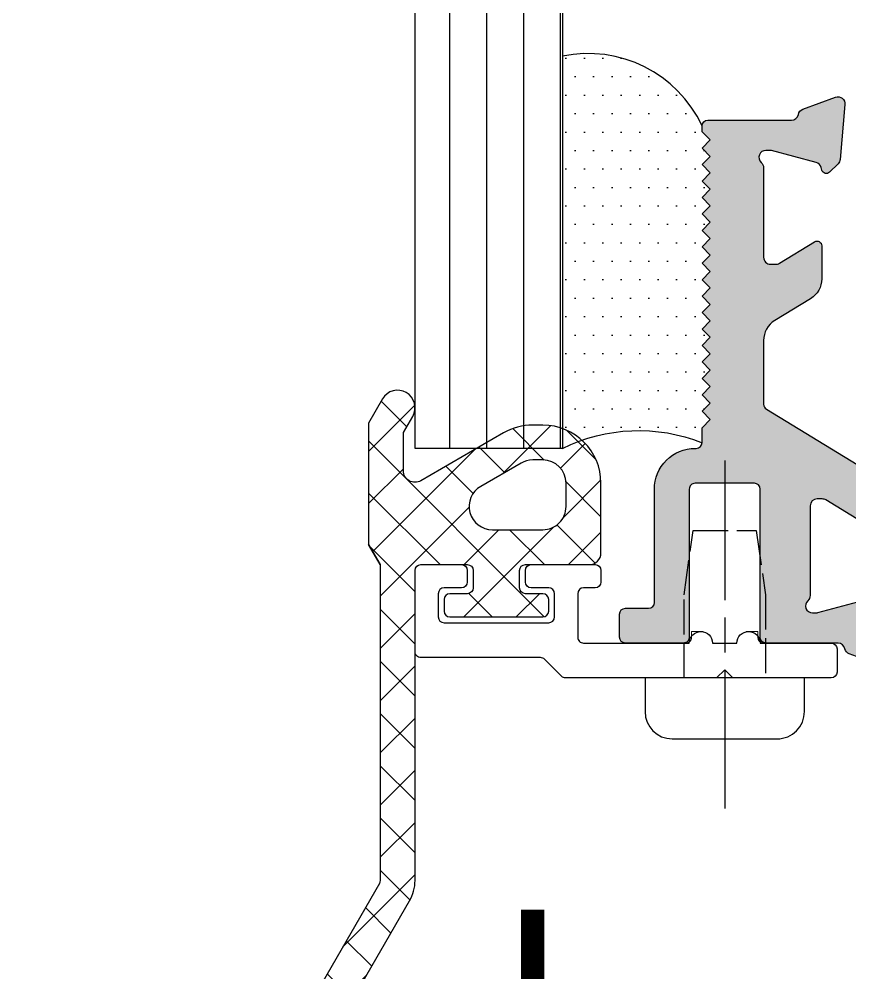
# Model space of a CAD drawing. Header units: millimetres. Extents: x -17234 to -8874, y -2869 to 1211.
# Drawn here: x -16006.13 to -15970.38, y -548.28 to -507.25 of the extents above; entities that cross this region are included whole.
import ezdxf

# ---------------------------------------------------------------- set-up
doc = ezdxf.new("R2010")
doc.units = ezdxf.units.MM
for name, pattern in [('AM_ISO02W050x2', [3.75, 3, -0.75]), ('AM_ISO08W050x2', [9, 6, -0.75, 1.5, -0.75]), ('CENTER', [50.800000000000004, 31.75, -6.35, 6.35, -6.35]), ('DASHED', [19.049999999999997, 12.7, -6.35])]:
    doc.linetypes.add(name, pattern=pattern)
doc.layers.add('AM_INV', color=253, linetype='Continuous', lineweight=0)
for name, color, linetype in [('Centerline', 6, 'CENTER'), ('Drain Path', 6, 'Continuous'), ('Gasket EPDM', 32, 'Continuous'), ('Gasket Silicone', 20, 'Continuous'), ('Glass', 4, 'Continuous'), ('Profile', 1, 'Continuous'), ('Screw', 9, 'Continuous')]:
    doc.layers.add(name, color=color, linetype=linetype)

msp = doc.modelspace()

# ---------------------------------------------------------------- hatches: boundary and pattern name
at = {"layer": 'Gasket EPDM', "ltscale": 0.5}
h = msp.add_hatch(dxfattribs=at)
h.set_pattern_fill('ANSI37', color=5, scale=0.5, style=0)
h.set_pattern_definition([(45, (2660, 72.69007224462416), (-1.122532015133644, 1.122532015133644), []), (135, (2660, 72.69007224462416), (-1.122532015133644, -1.122532015133644), [])])
edge = h.paths.add_edge_path(flags=16)
edge.add_line((-15985.76293008254, -529.2144429800669), (-15983.5930571015, -529.2144429800672))
edge.add_arc((-15983.5930571015, -528.2144429800674), 0.9999999999998863, 270, 360.0000000000065)
edge.add_line((-15982.5930571015, -528.2144429800672), (-15982.5930571015, -527.2144429800675))
edge.add_arc((-15983.5930571015, -527.2144429800675), 1, 0, 90)
edge.add_line((-15983.5930571015, -526.2144429800675), (-15984.03087927496, -526.2144429800675))
edge.add_arc((-15984.03087927497, -527.2144429800766), 1.000000000009095, 89.99999999989578, 119.9999999998107)
edge.add_line((-15984.53087927497, -526.3484175762824), (-15986.26293008254, -527.3484175762827))
edge.add_arc((-15985.76293008254, -528.2144429800671), 0.9999999999999836, 120.0000000000006, 270)
edge = h.paths.add_edge_path()
edge.add_line((-15990.59305710148, -530.7144429800859), (-15990.59305710148, -544.299260215701))
edge.add_arc((-15990.84305710148, -544.2992602157001), 0.25, 329.9999999997345, 359.99999999979156, ccw=False)
edge.add_line((-15990.62655075053, -544.4242602157011), (-15993.09305710148, -548.6963745327297))
edge.add_arc((-15992.44353804864, -549.0713745327301), 0.7500000000003874, 149.999999999977, 330.0000000000146)
edge.add_line((-15991.7940189958, -549.44637453273), (-15989.32751264486, -545.1742602157))
edge.add_arc((-15990.84305710148, -544.2992602156996), 1.750000000000019, 329.9999999999874, 359.9999999999665)
edge.add_line((-15989.09305710148, -544.2992602157007), (-15989.09305710148, -530.9644429800671))
edge.add_arc((-15988.84305710148, -530.9644429800671), 0.25, 90, 180, ccw=False)
edge.add_line((-15988.84305710148, -530.7144429800671), (-15986.84305710148, -530.7144429800671))
edge.add_arc((-15986.84305710148, -530.9644429800671), 0.25, 0, 90, ccw=False)
edge.add_line((-15986.59305710148, -530.9644429800671), (-15986.59305710148, -531.714442980067))
edge.add_arc((-15986.84305710148, -531.714442980067), 0.25, -90, 0, ccw=False)
edge.add_line((-15986.84305710148, -531.964442980067), (-15987.59305710148, -531.964442980067))
edge.add_arc((-15987.59305710148, -532.214442980067), 0.25, 90, 180)
edge.add_line((-15987.84305710148, -532.214442980067), (-15987.84305710148, -532.714442980067))
edge.add_arc((-15987.59305710148, -532.714442980067), 0.25, 180, 270)
edge.add_line((-15987.59305710148, -532.964442980067), (-15983.59305710148, -532.9644429800671))
edge.add_arc((-15983.59305710148, -532.7144429800671), 0.25, 270, 360)
edge.add_line((-15983.34305710148, -532.7144429800671), (-15983.34305710148, -532.2144429800669))
edge.add_arc((-15983.59305710148, -532.2144429800669), 0.25, 0, 90)
edge.add_line((-15983.59305710148, -531.9644429800669), (-15984.34305710148, -531.9644429800669))
edge.add_arc((-15984.34305710148, -531.7144429800669), 0.25, 180, 270, ccw=False)
edge.add_line((-15984.59305710148, -531.7144429800669), (-15984.59305710148, -530.9644429800671))
edge.add_arc((-15984.34305710148, -530.9644429800671), 0.25, 90, 180, ccw=False)
edge.add_line((-15984.34305710148, -530.7144429800671), (-15981.5930571015, -530.7144429800675))
edge.add_arc((-15981.5930571015, -530.2144429800675), 0.5, 270, 360)
edge.add_line((-15981.0930571015, -530.2144429800675), (-15981.0930571015, -527.2144429800675))
edge.add_arc((-15983.5930571015, -527.2144429800675), 2.5, 0, 90)
edge.add_line((-15983.5930571015, -524.7144429800675), (-15984.03087927496, -524.7144429800675))
edge.add_arc((-15984.03087927497, -527.2144429800699), 2.500000000002387, 89.99999999991662, 119.9999999998756)
edge.add_line((-15985.28087927496, -525.0493794706042), (-15988.84305710148, -527.1060037976436))
edge.add_arc((-15989.09305710148, -526.672991095751), 0.5000000000003364, 180.000000000013, 299.9999999999777, ccw=False)
edge.add_line((-15989.59305710148, -526.6729910957511), (-15989.59305710148, -525.0314302781784))
edge.add_line((-15989.59305710148, -525.0314302781784), (-15989.19353804864, -524.3394429800671))
edge.add_arc((-15989.84305710148, -523.9644429800675), 0.7499999999999895, 330.0000000000296, 509.9999999999844)
edge.add_line((-15990.49257615432, -523.5894429800671), (-15991.09305710148, -524.6295064895311))
edge.add_line((-15991.09305710148, -524.6295064895311), (-15991.09305710148, -529.8484175762952))
edge.add_line((-15991.09305710148, -529.8484175762952), (-15990.59305710149, -530.714442980067))
edge.add_line((-15990.59305710149, -530.714442980067), (-15991.09305710148, -529.8484175762952))
edge.add_line((-15991.09305710148, -529.8484175762952), (-15990.59305710148, -530.7144429800859))
at = {"layer": 'Gasket Silicone', "ltscale": 0.5}
h = msp.add_hatch(dxfattribs=at)
h.set_pattern_fill('DOTS', color=32, scale=0.5)
h.set_pattern_definition([(0, (2280, 75.26507224462057), (0.396875, 0.79375), [0, -0.79375])])
edge = h.paths.add_edge_path()
edge.add_line((-15976.74305710146, -515.6332329014481), (-15976.38950371087, -515.2796795108557))
edge.add_line((-15976.38950371087, -515.2796795108557), (-15976.74305710146, -514.9261261202632))
edge.add_line((-15976.74305710146, -514.9261261202632), (-15976.38950371087, -514.5725727296708))
edge.add_line((-15976.38950371087, -514.5725727296708), (-15976.74305710146, -514.2190193390784))
edge.add_line((-15976.74305710146, -514.2190193390784), (-15976.38950371087, -513.865465948486))
edge.add_line((-15976.38950371087, -513.865465948486), (-15976.74305710146, -513.5119125578935))
edge.add_line((-15976.74305710146, -513.5119125578935), (-15976.38950371087, -513.1583591673011))
edge.add_line((-15976.38950371087, -513.1583591673011), (-15976.74305710146, -512.8048057767087))
edge.add_line((-15976.74305710146, -512.8048057767087), (-15976.38950371087, -512.4512523861163))
edge.add_line((-15976.38950371087, -512.4512523861163), (-15976.74305710148, -512.0976989955055))
edge.add_line((-15976.74305710148, -512.0976989955055), (-15976.74305710148, -511.8476989955252))
edge.add_arc((-15981.64165850008, -514.144901792731), 5.410493171041584, 25.12426422057714, 101.7456334252614)
edge.add_line((-15982.74305710148, -508.8476989955246), (-15982.74305710148, -525.7144429800675))
edge.add_arc((-15979.47420939912, -532.3131345399507), 7.363972813890112, 68.230083340541, 116.35281036072249, ccw=False)
edge.add_line((-15976.74305710149, -525.4743552094822), (-15976.74305710148, -524.8256210568716))
edge.add_line((-15976.74305710148, -524.8256210568716), (-15976.38950371089, -524.4720676662791))
edge.add_line((-15976.38950371089, -524.4720676662791), (-15976.74305710148, -524.1185142756867))
edge.add_line((-15976.74305710148, -524.1185142756867), (-15976.38950371089, -523.7649608850943))
edge.add_line((-15976.38950371089, -523.7649608850943), (-15976.74305710148, -523.4114074945019))
edge.add_line((-15976.74305710148, -523.4114074945019), (-15976.38950371089, -523.0578541039094))
edge.add_line((-15976.38950371089, -523.0578541039094), (-15976.74305710148, -522.704300713317))
edge.add_line((-15976.74305710148, -522.704300713317), (-15976.38950371089, -522.3507473227246))
edge.add_line((-15976.38950371089, -522.3507473227246), (-15976.74305710148, -521.9971939321331))
edge.add_line((-15976.74305710148, -521.9971939321331), (-15976.38950371089, -521.6436405415407))
edge.add_line((-15976.38950371089, -521.6436405415407), (-15976.74305710148, -521.2900871509494))
edge.add_line((-15976.74305710148, -521.2900871509494), (-15976.38950371089, -520.936533760357))
edge.add_line((-15976.38950371089, -520.936533760357), (-15976.74305710148, -520.5829803697645))
edge.add_line((-15976.74305710148, -520.5829803697645), (-15976.38950371089, -520.2294269791721))
edge.add_line((-15976.38950371089, -520.2294269791721), (-15976.74305710148, -519.8758735885797))
edge.add_line((-15976.74305710148, -519.8758735885797), (-15976.38950371089, -519.5223201979873))
edge.add_line((-15976.38950371089, -519.5223201979873), (-15976.74305710148, -519.1687668073929))
edge.add_line((-15976.74305710148, -519.1687668073929), (-15976.38950371089, -518.8152134168005))
edge.add_line((-15976.38950371089, -518.8152134168005), (-15976.74305710148, -518.461660026208))
edge.add_line((-15976.74305710148, -518.461660026208), (-15976.38950371089, -518.1081066356156))
edge.add_line((-15976.38950371089, -518.1081066356156), (-15976.74305710148, -517.7545532450232))
edge.add_line((-15976.74305710148, -517.7545532450232), (-15976.38950371089, -517.4009998544308))
edge.add_line((-15976.38950371089, -517.4009998544308), (-15976.74305710148, -517.047446463837))
edge.add_line((-15976.74305710148, -517.047446463837), (-15976.38950371089, -516.6938930732446))
edge.add_line((-15976.38950371089, -516.6938930732446), (-15976.74305710148, -516.3403396826521))
edge.add_line((-15976.74305710148, -516.3403396826521), (-15976.38950371089, -515.9867862920597))
edge.add_line((-15976.38950371089, -515.9867862920597), (-15976.74305710146, -515.6332329014481))
h = msp.add_hatch(color=1, dxfattribs=at)
h.dxf.hatch_style = 1
edge = h.paths.add_edge_path()
edge.add_line((-15976.74305710149, -525.4644429800695), (-15976.74305710148, -524.8256210568716))
edge.add_line((-15976.74305710148, -524.8256210568716), (-15976.38950371089, -524.4720676662791))
edge.add_line((-15976.38950371089, -524.4720676662791), (-15976.74305710148, -524.1185142756867))
edge.add_line((-15976.74305710148, -524.1185142756867), (-15976.38950371089, -523.7649608850943))
edge.add_line((-15976.38950371089, -523.7649608850943), (-15976.74305710148, -523.4114074945019))
edge.add_line((-15976.74305710148, -523.4114074945019), (-15976.38950371089, -523.0578541039094))
edge.add_line((-15976.38950371089, -523.0578541039094), (-15976.74305710148, -522.704300713317))
edge.add_line((-15976.74305710148, -522.704300713317), (-15976.38950371089, -522.3507473227246))
edge.add_line((-15976.38950371089, -522.3507473227246), (-15976.74305710148, -521.9971939321331))
edge.add_line((-15976.74305710148, -521.9971939321331), (-15976.38950371089, -521.6436405415407))
edge.add_line((-15976.38950371089, -521.6436405415407), (-15976.74305710148, -521.2900871509494))
edge.add_line((-15976.74305710148, -521.2900871509494), (-15976.38950371089, -520.936533760357))
edge.add_line((-15976.38950371089, -520.936533760357), (-15976.74305710148, -520.5829803697645))
edge.add_line((-15976.74305710148, -520.5829803697645), (-15976.38950371089, -520.2294269791721))
edge.add_line((-15976.38950371089, -520.2294269791721), (-15976.74305710148, -519.8758735885797))
edge.add_line((-15976.74305710148, -519.8758735885797), (-15976.38950371089, -519.5223201979873))
edge.add_line((-15976.38950371089, -519.5223201979873), (-15976.74305710148, -519.1687668073929))
edge.add_line((-15976.74305710148, -519.1687668073929), (-15976.38950371089, -518.8152134168005))
edge.add_line((-15976.38950371089, -518.8152134168005), (-15976.74305710148, -518.461660026208))
edge.add_line((-15976.74305710148, -518.461660026208), (-15976.38950371089, -518.1081066356156))
edge.add_line((-15976.38950371089, -518.1081066356156), (-15976.74305710148, -517.7545532450232))
edge.add_line((-15976.74305710148, -517.7545532450232), (-15976.38950371089, -517.4009998544308))
edge.add_line((-15976.38950371089, -517.4009998544308), (-15976.74305710148, -517.047446463837))
edge.add_line((-15976.74305710148, -517.047446463837), (-15976.38950371089, -516.6938930732446))
edge.add_line((-15976.38950371089, -516.6938930732446), (-15976.74305710148, -516.3403396826521))
edge.add_line((-15976.74305710148, -516.3403396826521), (-15976.38950371089, -515.9867862920597))
edge.add_line((-15976.38950371089, -515.9867862920597), (-15976.74305710146, -515.6332329014481))
edge.add_line((-15976.74305710146, -515.6332329014481), (-15976.38950371087, -515.2796795108557))
edge.add_line((-15976.38950371087, -515.2796795108557), (-15976.74305710146, -514.9261261202632))
edge.add_line((-15976.74305710146, -514.9261261202632), (-15976.38950371087, -514.5725727296708))
edge.add_line((-15976.38950371087, -514.5725727296708), (-15976.74305710146, -514.2190193390784))
edge.add_line((-15976.74305710146, -514.2190193390784), (-15976.38950371087, -513.865465948486))
edge.add_line((-15976.38950371087, -513.865465948486), (-15976.74305710146, -513.5119125578935))
edge.add_line((-15976.74305710146, -513.5119125578935), (-15976.38950371087, -513.1583591673011))
edge.add_line((-15976.38950371087, -513.1583591673011), (-15976.74305710146, -512.8048057767087))
edge.add_line((-15976.74305710146, -512.8048057767087), (-15976.38950371087, -512.4512523861163))
edge.add_line((-15976.38950371087, -512.4512523861163), (-15976.74305710148, -512.0976989955055))
edge.add_line((-15976.74305710148, -512.0976989955055), (-15976.74305710148, -511.8476989955246))
edge.add_arc((-15976.49305710148, -511.8476989955246), 0.25, 90, 180, ccw=False)
edge.add_line((-15976.49305710148, -511.5976989955246), (-15972.89498541838, -511.5976989955253))
edge.add_arc((-15972.89498541838, -511.2976989955233), 0.3000000000020009, 270, 349.095716722935)
edge.add_arc((-15972.30581867416, -511.4112003061418), 0.2999999999988257, 110.00000000000259, 169.0957167230381, ccw=False)
edge.add_line((-15972.40842471716, -511.1292925199062), (-15970.99759146138, -510.6157912092882))
edge.add_arc((-15970.89498541837, -510.8976989955229), 0.300000000000203, -4.999999999989882, 110.00000000071489, ccw=False)
edge.add_line((-15970.59612700895, -510.9238457183468), (-15970.80308461387, -513.2893819670293))
edge.add_arc((-15971.1019430233, -513.2632352442022), 0.3000000000073082, 315.0000000002303, 354.9999999995861, ccw=False)
edge.add_line((-15970.88981098894, -513.4753672785617), (-15971.25356406214, -513.8391203517616))
edge.add_arc((-15971.39498541837, -513.6976989955234), 0.199999999998844, 194.9999999996123, 314.99999999930907, ccw=False)
edge.add_line((-15971.58817058364, -513.7494628045438), (-15971.61852712072, -513.6361706658039))
edge.add_arc((-15971.90830486861, -513.7138163793321), 0.3000000000026913, 14.99999999936222, 74.99999999896177)
edge.add_line((-15971.83065915508, -513.4240386314461), (-15973.75683545412, -512.9079212476366))
edge.add_arc((-15973.83448116765, -513.1976989955297), 0.3000000000065547, 74.99999999998131, 90)
edge.add_line((-15973.83448116765, -512.8976989955232), (-15973.99498541838, -512.8976989955239))
edge.add_arc((-15973.99498541838, -513.1976989955239), 0.2999999999999545, 90, 228.1896851041053)
edge.add_arc((-15974.39498541838, -513.6449125910256), 0.3000000000018523, 4.1251269067288376e-10, 48.18968510435138, ccw=False)
edge.add_line((-15974.09498541838, -513.6449125910234), (-15974.09498541838, -517.4976989955225))
edge.add_arc((-15973.79498541838, -517.4976989955228), 0.3000000000029104, 179.9999999999349, 269.9999999993052)
edge.add_line((-15973.79498541838, -517.7976989955224), (-15973.57379206992, -517.7976989955254))
edge.add_arc((-15973.57379206993, -517.4976989955268), 0.2999999999985903, 270.0000000013895, 301.4000000013907)
edge.add_line((-15973.41748918037, -517.7537642347049), (-15971.89918734474, -516.8269888360677))
edge.add_arc((-15971.79498541838, -516.9976989955221), 0.1999999999983074, -9.771383702172898e-11, 121.399999999563, ccw=False)
edge.add_line((-15971.59498541838, -516.9976989955225), (-15971.59498541838, -518.4232822289499))
edge.add_arc((-15972.59498541838, -518.4232822289493), 1, 301.39999999999486, 359.99999999996743, ccw=False)
edge.add_line((-15972.07397578654, -519.2768330262248), (-15973.61599505022, -520.2180856047793))
edge.add_arc((-15973.09498541838, -521.0716364020548), 1.000000000000134, 121.3999999999949, 179.9999999999674)
edge.add_line((-15974.09498541838, -521.0716364020542), (-15974.09498541838, -523.8155375880979))
edge.add_arc((-15973.84498541838, -523.8155375880968), 0.25, 180.0000000002345, 238.6000000004865)
edge.add_line((-15973.97523782634, -524.0289252874168), (-15970.07204746962, -526.4114428566735))
edge.add_arc((-15970.59305710147, -527.264993653949), 1.000000000000134, 3.26281224261038e-11, 58.60000000000508, ccw=False)
edge.add_line((-15969.59305710147, -527.2649936539484), (-15969.59305710147, -528.6905768873759))
edge.add_arc((-15969.79305710147, -528.6905768873762), 0.2000000000007276, -121.39999999956302, 9.771383702172898e-11, ccw=False)
edge.add_line((-15969.89725902783, -528.8612870468306), (-15971.41556086346, -527.9345116481934))
edge.add_arc((-15971.57186375302, -528.1905768873715), 0.2999999999973446, 58.59999999920244, 89.9999999993052)
edge.add_line((-15971.57186375301, -527.890576887373), (-15971.79305710147, -527.8905768873759))
edge.add_arc((-15971.79305710147, -528.1905768873755), 0.2999999999996135, 90, 180.0000000000651)
edge.add_line((-15972.09305710147, -528.1905768873759), (-15972.09305710147, -532.0433632918749))
edge.add_arc((-15972.39305710146, -532.0433632918728), 0.2999999999992724, 311.8103148951307, 359.99999999958743, ccw=False)
edge.add_arc((-15971.99305710147, -532.4905768873745), 0.2999999999979864, 131.8103148953768, 270.0000000006948)
edge.add_line((-15971.99305710147, -532.7905768873744), (-15971.83255285074, -532.7905768873751))
edge.add_arc((-15971.83255285074, -532.4905768873687), 0.3000000000064347, 269.9999999993052, 284.9999999993476)
edge.add_line((-15971.75490713721, -532.7803546352617), (-15969.82873083816, -532.2642372514522))
edge.add_arc((-15969.90637655169, -531.9744595035662), 0.2999999999997464, 285.0000000003671, 345.0000000004579)
edge.add_line((-15969.61659880381, -532.0521052170944), (-15969.58624226672, -531.9388130783545))
edge.add_arc((-15969.39305710146, -531.9905768873749), 0.200000000001025, 44.999999999954014, 165.0000000001179, ccw=False)
edge.add_line((-15969.25163574523, -531.8491555311367), (-15968.88788267203, -532.2129086043366))
edge.add_arc((-15969.10001470639, -532.4250406386961), 0.3000000000037324, 5.000000000474415, 45.000000000261025, ccw=False)
edge.add_line((-15968.80115629696, -532.398893915869), (-15968.59419869204, -534.7644301645515))
edge.add_arc((-15968.89305710146, -534.7905768873754), 0.2999999999997824, -110.00000000006202, 4.999999999929287, ccw=False)
edge.add_line((-15968.99566314446, -535.0724846736101), (-15970.40649640025, -534.5589833629921))
edge.add_arc((-15970.30389035725, -534.2770755767565), 0.2999999999998135, 190.9042832769619, 249.99999999999739, ccw=False)
edge.add_arc((-15970.89305710146, -534.390576887375), 0.3000000000026345, 10.90428327706497, 90)
edge.add_line((-15970.89305710146, -534.090576887373), (-15973.99305710149, -534.0905768873747))
edge.add_arc((-15973.99305710149, -533.8405768873747), 0.25, 180.0000000000261, 270, ccw=False)
edge.add_line((-15974.24305710149, -533.8405768873748), (-15974.24305710149, -527.4644429800675))
edge.add_arc((-15974.49305710149, -527.4644429800675), 0.25, 0, 90)
edge.add_line((-15974.49305710149, -527.2144429800675), (-15977.04105710149, -527.2144429800675))
edge.add_arc((-15977.04105710149, -527.4644429800675), 0.25, 90, 180.0000000000521)
edge.add_line((-15977.29105710149, -527.4644429800677), (-15977.29105710149, -533.8405768873865))
edge.add_arc((-15977.54105710149, -533.8405768873872), 0.25, -90, 1.5631940186722204e-10, ccw=False)
edge.add_line((-15977.54105710149, -534.0905768873865), (-15980.04105710149, -534.090576887373))
edge.add_arc((-15980.04105710149, -533.840576887373), 0.25, 180, 270, ccw=False)
edge.add_line((-15980.29105710149, -533.840576887373), (-15980.29105710149, -532.840576887373))
edge.add_arc((-15980.04105710149, -532.840576887373), 0.25, 90, 180, ccw=False)
edge.add_line((-15980.04105710149, -532.590576887373), (-15979.04105710149, -532.5905768873737))
edge.add_arc((-15979.04105710149, -532.3405768873737), 0.25, 270, 360)
edge.add_line((-15978.79105710149, -532.3405768873737), (-15978.79105710149, -527.4644429800684))
edge.add_arc((-15977.04105710149, -527.4644429800675), 1.75, 90, 180.0000000000298, ccw=False)
edge.add_line((-15977.04105710149, -525.7144429800675), (-15976.99305710149, -525.7144429800675))
edge.add_arc((-15976.99305710149, -525.4644429800675), 0.25, 270, 360)
at = {"layer": 'Glass', "ltscale": 0.5}
h = msp.add_hatch(dxfattribs=at)
h.set_pattern_fill('ANSI31', color=5, scale=0.5, angle=404.9999999999961)
h.set_pattern_definition([(90, (-16889.29394595942, 7848.196221629767), (-1.5875, 1.088685316197705e-13), [])])
h.paths.add_polyline_path([(-15963.69305710148, -447.2394429800402), (-15970.04305710148, -447.2394429800402), (-15970.04305710147, -506.6644429800675), (-15963.69305710147, -506.6644429800675)])
h.paths.add_polyline_path([(-15989.09305710147, -525.7144429800675), (-15982.74305710147, -525.7144429800675), (-15982.74305710148, -447.2394429800403), (-15989.09305710148, -447.2394429800403)])

# ---------------------------------------------------------------- linework, layer by layer
at = {"layer": 'AM_INV', "ltscale": 0.5}
for p, q in [((-15974.34305710149, -533.8405768873723), (-15974.34305710149, -533.5905768873723)), ((-15972.33805710149, -534.0905768873723), (-15974.09305710149, -534.0905768873723))]:
    msp.add_line(p, q, dxfattribs=at)
for points in [[(-15977.29105710149, -528.9016026938107), (-15977.29105710149, -533.840576887373, -0.3893282330812409), (-15977.51965710149, -534.089659283379)], [(-15974.01445710149, -534.089659283379, -0.3893282330812409), (-15974.24305710149, -533.840576887373), (-15974.24305710149, -528.9016026938107)], [(-15979.19605710149, -534.0905768873723), (-15977.44105710149, -534.0905768873723, 0.4142135623745141), (-15977.19105710149, -533.8405768873723), (-15977.19105710149, -533.5905768873721)]]:
    msp.add_lwpolyline(points, format="xyb", dxfattribs=at)
for points in [[(-15977.19105710149, -533.5905768873723), (-15976.69105710149, -533.5905768873723)], [(-15974.84305710149, -533.5905768873732), (-15974.84305710149, -533.5905768873723), (-15974.34305710149, -533.5905768873723)], [(-15977.54105710149, -534.090576887373), (-15979.19605710149, -534.090576887373)], [(-15976.19105710149, -534.0905768873723), (-15975.34305710149, -534.0905768873723)], [(-15972.33805710149, -534.0905768873723), (-15973.99305710149, -534.090576887373)], [(-15972.33922374007, -535.5905768873729), (-15979.19489046291, -535.5905768873729)]]:
    msp.add_lwpolyline(points, dxfattribs=at)
msp.add_arc((-15974.09305710149, -533.8405768873723), 0.25, 180, 270, dxfattribs=at)
at = {"layer": 'Centerline', "linetype": 'AM_ISO08W050x2'}
msp.add_line((-15975.7670571015, -526.2405768873729), (-15975.7670571015, -541.2067768873729), dxfattribs=at)
at = {"layer": 'Drain Path', "linetype": 'DASHED', "ltscale": 0.25}
msp.add_lwpolyline([(-16004.63055710157, -612.141057963448, 0, 3, 0), (-16004.63055710157, -606.141057963448, 1, 1, 0), (-16004.63055710157, -569.1276315151022, 1, 1, -0.414213562373095), (-16002.13055710157, -566.6276315151022, 1, 1, 0), (-15986.526591817, -566.6276315151022, 1, 1, 0.414213562373095), (-15984.026591817, -564.1276315151022, 1, 1, 0), (-15984.026591817, -545.5481032664413, 1, 1, 0)], format="xyseb", dxfattribs=at)
at = {"layer": 'Gasket EPDM', "ltscale": 2}
msp.add_lwpolyline([(-15991.7940189958, -549.44637453273), (-15989.32751264486, -545.1742602157, 0.1316524975873035), (-15989.09305710148, -544.2992602157007), (-15989.09305710148, -530.9644429800671, -0.414213562373095), (-15988.84305710148, -530.7144429800671), (-15986.84305710148, -530.7144429800671, -0.414213562373095), (-15986.59305710148, -530.9644429800671), (-15986.59305710148, -531.714442980067, -0.414213562373095), (-15986.84305710148, -531.964442980067), (-15987.59305710148, -531.964442980067, 0.414213562373095), (-15987.84305710148, -532.214442980067), (-15987.84305710148, -532.714442980067, 0.4142135623730878), (-15987.59305710148, -532.964442980067), (-15983.59305710148, -532.9644429800671, 0.4142135623731028), (-15983.34305710148, -532.7144429800671), (-15983.34305710148, -532.2144429800669, 0.414213562373095), (-15983.59305710148, -531.9644429800669), (-15984.34305710148, -531.9644429800669, -0.414213562373095), (-15984.59305710148, -531.7144429800669), (-15984.59305710148, -530.9644429800671, -0.4142135623731661), (-15984.34305710148, -530.7144429800671), (-15981.5930571015, -530.7144429800675, 0.4142135623730951), (-15981.0930571015, -530.2144429800675), (-15981.0930571015, -527.2144429800675, 0.414213562373095), (-15983.5930571015, -524.7144429800675), (-15984.03087927496, -524.7144429800675, 0.1316524975872091), (-15985.28087927496, -525.0493794706042), (-15988.84305710148, -527.1060037976436, -0.5773502691893473), (-15989.59305710148, -526.6729910957511), (-15989.59305710148, -525.0314302781784), (-15989.19353804864, -524.3394429800671, 0.9999999999995096), (-15990.49257615432, -523.5894429800671), (-15991.09305710148, -524.6295064895311), (-15991.09305710148, -529.8484175762952), (-15990.59305710149, -530.714442980067), (-15991.09305710148, -529.8484175762952), (-15990.59305710148, -530.7144429800859), (-15990.59305710148, -544.299260215701, -0.13165249758766), (-15990.62655075053, -544.4242602157011), (-15993.09305710148, -548.6963745327297, 1.000000000000556)], format="xyb", dxfattribs=at)
msp.add_lwpolyline([(-15985.76293008254, -529.2144429800669), (-15983.5930571015, -529.2144429800672, 0.414213562373133), (-15982.5930571015, -528.2144429800672), (-15982.5930571015, -527.2144429800675, 0.4142135623730951), (-15983.5930571015, -526.2144429800675), (-15984.03087927496, -526.2144429800675, 0.1316524975870315), (-15984.53087927497, -526.3484175762824), (-15986.26293008254, -527.3484175762827, 0.7673269879790601)], format="xyb", close=True, dxfattribs=at)
at = {"layer": 'Gasket Silicone', "ltscale": 0.5}
msp.add_lwpolyline([(-15976.74305710146, -515.6332329014481), (-15976.38950371087, -515.2796795108557), (-15976.74305710146, -514.9261261202632), (-15976.38950371087, -514.5725727296708), (-15976.74305710146, -514.2190193390784), (-15976.38950371087, -513.865465948486), (-15976.74305710146, -513.5119125578935), (-15976.38950371087, -513.1583591673011), (-15976.74305710146, -512.8048057767087), (-15976.38950371087, -512.4512523861163), (-15976.74305710148, -512.0976989955055), (-15976.74305710148, -511.8476989955252, 0.3473631372309476), (-15982.74305710148, -508.8476989955246), (-15982.74305710148, -525.7144429800675, -0.2131163170226551), (-15976.74305710149, -525.4743552094822), (-15976.74305710148, -524.8256210568716), (-15976.38950371089, -524.4720676662791), (-15976.74305710148, -524.1185142756867), (-15976.38950371089, -523.7649608850943), (-15976.74305710148, -523.4114074945019), (-15976.38950371089, -523.0578541039094), (-15976.74305710148, -522.704300713317), (-15976.38950371089, -522.3507473227246), (-15976.74305710148, -521.9971939321331), (-15976.38950371089, -521.6436405415407), (-15976.74305710148, -521.2900871509494), (-15976.38950371089, -520.936533760357), (-15976.74305710148, -520.5829803697645), (-15976.38950371089, -520.2294269791721), (-15976.74305710148, -519.8758735885797), (-15976.38950371089, -519.5223201979873), (-15976.74305710148, -519.1687668073929), (-15976.38950371089, -518.8152134168005), (-15976.74305710148, -518.461660026208), (-15976.38950371089, -518.1081066356156), (-15976.74305710148, -517.7545532450232), (-15976.38950371089, -517.4009998544308), (-15976.74305710148, -517.047446463837), (-15976.38950371089, -516.6938930732446), (-15976.74305710148, -516.3403396826521), (-15976.38950371089, -515.9867862920597)], format="xyb", close=True, dxfattribs=at)
at = {"layer": 'Glass'}
msp.add_lwpolyline([(-15982.74305710148, -447.2394429800403), (-15982.74305710148, -525.7144429800675), (-15989.09305710148, -525.7144429800675), (-15989.09305710148, -447.2394429800404)], dxfattribs=at)
at = {"layer": 'Profile', "ltscale": 0.5}
msp.add_line((-15970.99759146138, -510.6157912092871), (-15970.99921738181, -510.6157912092871), dxfattribs=at)
at = {"layer": 'Profile', "color": 9, "ltscale": 0.5}
for points in [[(-15976.74305710149, -525.4644429800695), (-15976.74305710148, -524.8256210568716), (-15976.38950371089, -524.4720676662791), (-15976.74305710148, -524.1185142756867), (-15976.38950371089, -523.7649608850943), (-15976.74305710148, -523.4114074945019), (-15976.38950371089, -523.0578541039094), (-15976.74305710148, -522.704300713317), (-15976.38950371089, -522.3507473227246), (-15976.74305710148, -521.9971939321331), (-15976.38950371089, -521.6436405415407), (-15976.74305710148, -521.2900871509494), (-15976.38950371089, -520.936533760357), (-15976.74305710148, -520.5829803697645), (-15976.38950371089, -520.2294269791721), (-15976.74305710148, -519.8758735885797), (-15976.38950371089, -519.5223201979873), (-15976.74305710148, -519.1687668073929), (-15976.38950371089, -518.8152134168005), (-15976.74305710148, -518.461660026208), (-15976.38950371089, -518.1081066356156), (-15976.74305710148, -517.7545532450232), (-15976.38950371089, -517.4009998544308), (-15976.74305710148, -517.047446463837), (-15976.38950371089, -516.6938930732446), (-15976.74305710148, -516.3403396826521), (-15976.38950371089, -515.9867862920597), (-15976.74305710146, -515.6332329014481), (-15976.38950371087, -515.2796795108557), (-15976.74305710146, -514.9261261202632), (-15976.38950371087, -514.5725727296708), (-15976.74305710146, -514.2190193390784), (-15976.38950371087, -513.865465948486), (-15976.74305710146, -513.5119125578935), (-15976.38950371087, -513.1583591673011), (-15976.74305710146, -512.8048057767087), (-15976.38950371087, -512.4512523861163), (-15976.74305710148, -512.0976989955055), (-15976.74305710148, -511.8476989955246, -0.4142135623730951), (-15976.49305710148, -511.5976989955246), (-15972.89498541838, -511.5976989955253, 0.3595082375526373), (-15972.60040204627, -511.3544496508332, -0.2637246696224393), (-15972.40842471716, -511.1292925199062), (-15970.99759146138, -510.6157912092882, -0.5486187866272171), (-15970.59612700895, -510.9238457183468), (-15970.80308461387, -513.2893819670293, -0.1763269807074391), (-15970.88981098894, -513.4753672785617), (-15971.25356406214, -513.8391203517616, -0.5773502691903585), (-15971.58817058364, -513.7494628045438), (-15971.61852712072, -513.6361706658039, 0.2679491924309221), (-15971.83065915508, -513.4240386314461), (-15973.75683545412, -512.9079212476366, 0.06554346281533215), (-15973.83448116765, -512.8976989955232), (-15973.99498541838, -512.8976989955239, 0.6885002580702335), (-15974.19498541838, -513.4213057932737, -0.213421765284147), (-15974.09498541838, -513.6449125910234), (-15974.09498541838, -517.4976989955225, 0.414213562373095), (-15973.79498541838, -517.7976989955224), (-15973.57379206992, -517.7976989955254, 0.1378721067477621), (-15973.41748918037, -517.7537642347049), (-15971.89918734474, -516.8269888360677, -0.5855240683200804), (-15971.59498541838, -516.9976989955225), (-15971.59498541838, -518.4232822289499, -0.261412576422805), (-15972.07397578654, -519.2768330262248), (-15973.61599505022, -520.2180856047793, 0.2614125764228049), (-15974.09498541838, -521.0716364020542), (-15974.09498541838, -523.8155375880979, 0.2614125764241833), (-15973.97523782634, -524.0289252874168), (-15970.07204746962, -526.4114428566735, -0.261412576422805)], [(-15968.99566314446, -535.0724846736101), (-15970.40649640025, -534.5589833629921, -0.2637246696224393), (-15970.59847372935, -534.3338262320651, 0.3595082375526373), (-15970.89305710146, -534.090576887373), (-15973.99305710149, -534.0905768873747, -0.4142135623729619), (-15974.24305710149, -533.8405768873748), (-15974.24305710149, -527.4644429800675, 0.4142135623730951), (-15974.49305710149, -527.2144429800675), (-15977.04105710149, -527.2144429800675, 0.4142135623733614), (-15977.29105710149, -527.4644429800677), (-15977.29105710149, -533.8405768873865, -0.4142135623746785), (-15977.54105710149, -534.0905768873865), (-15980.04105710149, -534.090576887373, -0.414213562373095), (-15980.29105710149, -533.840576887373), (-15980.29105710149, -532.840576887373, -0.4142135623731246), (-15980.04105710149, -532.590576887373), (-15979.04105710149, -532.5905768873737, 0.4142135623730951), (-15978.79105710149, -532.3405768873737), (-15978.79105710149, -527.4644429800684, -0.4142135623732472), (-15977.04105710149, -525.7144429800675), (-15976.99305710149, -525.7144429800675, 0.4142135623730951), (-15976.74305710149, -525.4644429800675)], [(-15969.89725902783, -528.8612870468306), (-15971.41556086346, -527.9345116481934, 0.1378721067477621), (-15971.57186375301, -527.890576887373), (-15971.79305710147, -527.8905768873759, 0.414213562373095), (-15972.09305710147, -528.1905768873759), (-15972.09305710147, -532.0433632918749, -0.213421765284147), (-15972.19305710147, -532.2669700896246, 0.6885002580702335), (-15971.99305710147, -532.7905768873744), (-15971.83255285074, -532.7905768873751, 0.06554346281533215), (-15971.75490713721, -532.7803546352617), (-15969.82873083816, -532.2642372514522, 0.2679491924309221)]]:
    msp.add_lwpolyline(points, format="xyb", dxfattribs=at)
msp.add_lwpolyline([(-15975.24305710149, -534.0905768873732, -0.9999999999999999), (-15974.24305710149, -534.0905768873732), (-15971.18540482104, -534.0905768873723, -0.414213562373095), (-15970.93540482104, -534.3405768873723), (-15970.93540482104, -535.3405768873729, -0.414213562373095), (-15971.18540482104, -535.5905768873729), (-15975.4135037109, -535.5905768873729), (-15975.7670571015, -535.2370234967805), (-15976.12061049209, -535.5905768873729), (-15982.61336980357, -535.5905768873729, -0.1989123673793636), (-15982.79014649887, -535.517353582671), (-15983.51983379678, -534.7876662847666, 0.1989123673810455), (-15983.69661049208, -534.7144429800634), (-15988.84305710148, -534.7144429800672, -0.4142135623738548), (-15989.09305710148, -534.4644429800667), (-15989.09305710148, -530.9644429800671, -0.414213562373095), (-15988.84305710148, -530.7144429800671), (-15987.09305710148, -530.7144429800671, -0.414213562373095), (-15986.84305710148, -530.9644429800671), (-15986.84305710148, -531.4644429800671, -0.414213562373095), (-15987.09305710148, -531.7144429800671), (-15987.84305710148, -531.7144429800671, 0.414213562373095), (-15988.09305710148, -531.9644429800671), (-15988.09305710148, -532.9644429800671, 0.4142135623730951), (-15987.84305710148, -533.2144429800671), (-15983.34305710148, -533.2144429800671, 0.414213562373095), (-15983.09305710148, -532.9644429800671), (-15983.09305710148, -531.964442980067, 0.414213562373095), (-15983.34305710148, -531.714442980067), (-15984.09305710148, -531.714442980067, -0.414213562373095), (-15984.34305710148, -531.464442980067), (-15984.34305710148, -530.9644429800672, -0.414213562373095), (-15984.09305710148, -530.7144429800672), (-15981.3430571015, -530.7144429800678, -0.4142135623730951), (-15981.0930571015, -530.9644429800678), (-15981.0930571015, -531.464442980067, -0.4142135623730951), (-15981.3430571015, -531.714442980067), (-15981.84305710149, -531.714442980067, 0.4142135623717497), (-15982.09305710149, -531.9644429800659), (-15982.0930571015, -533.8405768873497, 0.4142135623731771), (-15981.8430571015, -534.090576887351), (-15977.29105710149, -534.0905768873721, -0.9999999999999999), (-15976.29105710149, -534.0905768873725)], format="xyb", close=True, dxfattribs=at)
at = {"layer": 'Screw', "linetype": 'AM_ISO02W050x2', "ltscale": 0.5}
msp.add_line((-15977.1259571015, -529.2405768873729), (-15974.4081571015, -529.2405768873729), dxfattribs=at)
msp.add_lwpolyline([(-15977.5196571015, -535.5905768873729), (-15977.5196571015, -532.0091768873729), (-15977.1259571015, -529.2405768873729), (-15974.4081571015, -529.2405768873729), (-15974.0144571015, -532.0091768873729), (-15974.0144571015, -535.5905768873729)], dxfattribs=at)
at = {"layer": 'Screw'}
msp.add_lwpolyline([(-15979.1960571015, -535.5905768873729), (-15979.1960571015, -537.0383768873729, 0.4142135623730951), (-15978.0276571015, -538.2067768873729), (-15973.5064571015, -538.2067768873729, 0.414213562373095), (-15972.3380571015, -537.0383768873729), (-15972.3380571015, -535.5905768873729)], format="xyb", close=True, dxfattribs=at)

doc.saveas('drawing.dxf')
